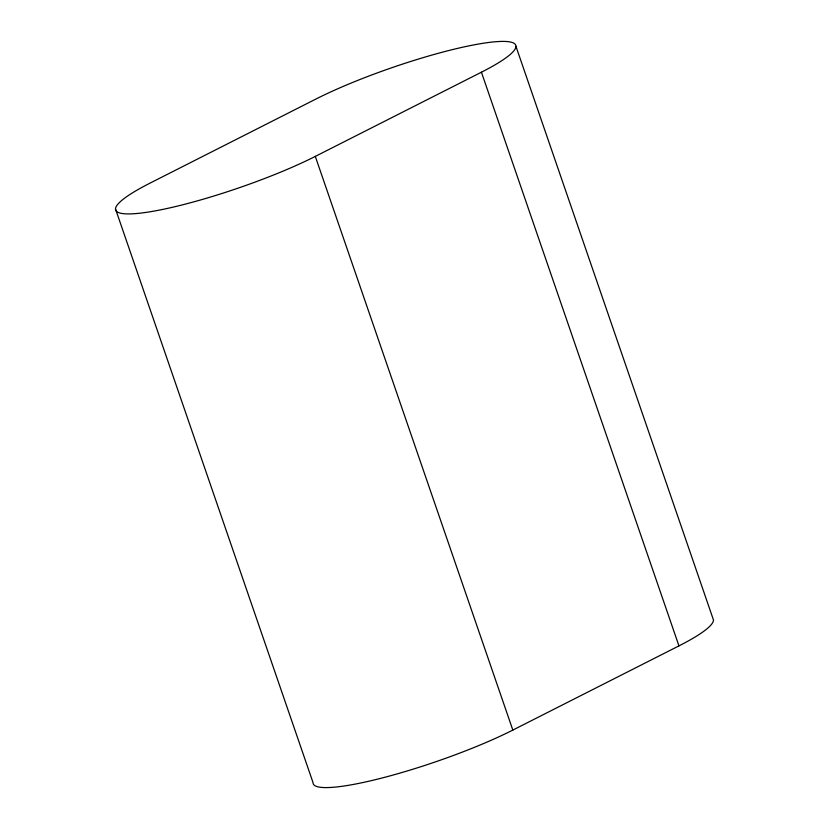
<?xml version="1.0" encoding="UTF-8"?>
<svg xmlns="http://www.w3.org/2000/svg" width="829" height="829" viewBox="0 0 829 829"><rect width="100%" height="100%" fill="white"/><g stroke="black" fill="none" stroke-linecap="round" stroke-linejoin="round"><path stroke-width="1.24" d="M315.3 156.401L481.421 72.206A123.739 19.14 -19 0 0 481.856 43.471A123.739 19.14 -19 0 0 316.17 98.92L150.049 183.116A123.739 19.14 -19 0 0 149.614 211.851A123.739 19.14 -19 0 0 315.3 156.401L512.83 730.08A123.739 19.14 -19 0 1 385.081 777.208A123.739 19.14 -19 0 1 313.041 782.638L115.511 208.97M512.83 730.08L678.951 645.884A123.739 19.14 -19 0 0 713.489 620.03L515.959 46.362M481.421 72.206L678.951 645.884"/></g></svg>
